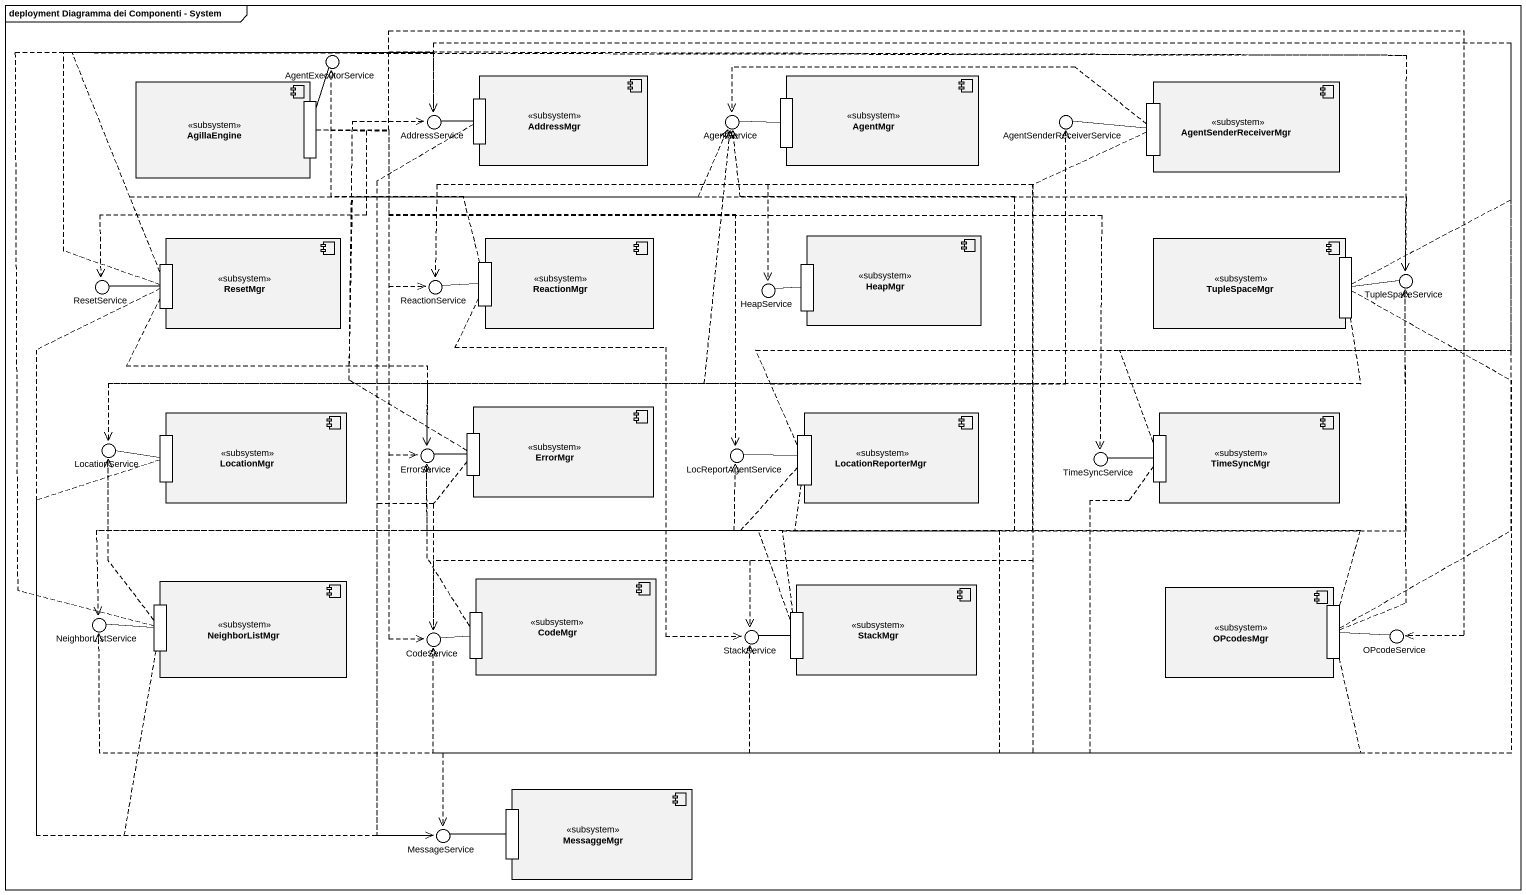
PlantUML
@startuml
mainframe deployment Diagramma dei Componenti - System
() AgentExecutorService
component AddressMgr <<subsystem>> {
  port " " as port2
}
component AgentMgr <<subsystem>> {
  port " " as port3
}
component AgillaEngine <<subsystem>> {
  port " " as port1
}
() AddressService
() AgentService
() AgentSenderReceiverService
component AgentSenderReceiverMgr <<subsystem>> {
  port " " as port4
}
component ResetMgr <<subsystem>> {
  port " " as port5
}
component ReactionMgr <<subsystem>> {
  port " " as port6
}
component HeapMgr <<subsystem>> {
  port " " as port7
}
component TupleSpaceMgr <<subsystem>> {
  port " " as port8
}
() ResetService
() ReactionService
() HeapService
() TupleSpaceService
component LocationMgr <<subsystem>> {
  port " " as port9
}
component ErrorMgr <<subsystem>> {
  port " " as port10
}
component LocationReporterMgr <<subsystem>> {
  port " " as port11
}
component TimeSyncMgr <<subsystem>> {
  port " " as port12
}
() LocationService
() ErrorService
() LocReportAgentService
() TimeSyncService
component CodeMgr <<subsystem>> {
  port " " as port14
}
() NeighborListService
component NeighborListMgr <<subsystem>> {
  port " " as port13
}
component StackMgr <<subsystem>> {
  port " " as port15
}
component OPcodesMgr <<subsystem>> {
  port " " as port16
}
() CodeService
() StackService
() OPcodeService
component MessaggeMgr <<subsystem>> {
  port " " as port17
}
() MessageService
port1 -up- AgentExecutorService
port1 ..> ResetService
port1 ..> ReactionService
port1 .right.> TupleSpaceService
port1 ..> ErrorService
port1 ..> LocReportAgentService
port1 .right.> TimeSyncService
port1 ..> CodeService
port1 .right.> OPcodeService
port2 -left- AddressService
port2 ..> MessageService
port3 -left- AgentService
port4 .left.> AgentService
port4 -left- AgentSenderReceiverService
port4 .left.> ReactionService
port4 .left.> HeapService
port4 .left.> ErrorService
port4 ..> CodeService
port4 ..> StackService
port4 ..> MessageService
port5 .up.> AddressService
port5 .right.> AgentService
port5 -left- ResetService
port5 .right.> TupleSpaceService
port5 ..> ErrorService
port5 ..> MessageService
port6 .up.> AgentExecutorService
port6 .up.> AgentService
port6 -left- ReactionService
port6 .right.> TupleSpaceService
port6 ..> StackService
port7 -left- HeapService
port8 .left.> AddressService
port8 -right- TupleSpaceService
port8 .left.> LocationService
port8 .left.> ErrorService
port8 .left.> NeighborListService
port8 .left.> StackService
port8 ..> MessageService
LocationReporterMgr -left- LocReportAgentService
port9 -left- LocationService
port9 ..> MessageService
port10 .up.> AddressService
port10 .up.> AgentService
port10 -left- ErrorService
port10 ..> CodeService
port10 ..> MessageService
port11 .up.> AddressService
port11 .up.> AgentService
port11 .up.> AgentSenderReceiverService
port11 .left.> LocationService
port11 .left.> NeighborListService
port11 ..> MessageService
port12 .left.> AddressService
port12 -left- TimeSyncService
port12 .left.> MessageService
port13 .up.> AddressService
port13 .up.> LocationService
port13 -left- NeighborListService
port13 ..> MessageService
port14 .up.> ErrorService
port14 -left- CodeService
port15 .right.> TupleSpaceService
port15 .left.> ErrorService
port15 -left- StackService
port16 .left.> AddressService
port16 .up.> AgentService
port16 .left.> ReactionService
port16 .up.> TupleSpaceService
port16 .left.> LocationService
port16 .left.> ErrorService
port16 .left.> LocReportAgentService
port16 .left.> NeighborListService
port16 .left.> CodeService
port16 .left.> StackService
port16 -right- OPcodeService
port16 .left.> MessageService
port17 -left- MessageService
@enduml
